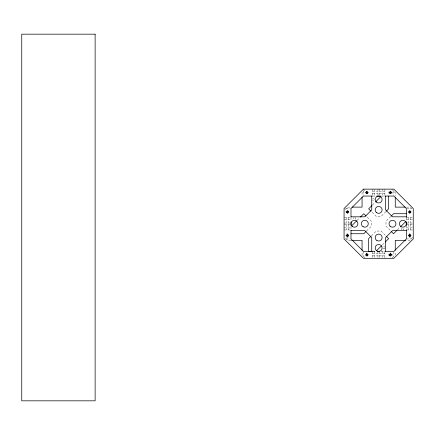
<?xml version="1.0" encoding="UTF-8"?>
<svg xmlns="http://www.w3.org/2000/svg" width="435" height="435" viewBox="0 0 435 435"><rect width="100%" height="100%" fill="white"/><g stroke="black" fill="none" stroke-linecap="round" stroke-linejoin="round"><path stroke-width="0.33" stroke-dasharray="2.17 1.63" d="M344.933 209.719L347.532 207.125L351.491 207.125M365.085 189.568L362.056 192.596L362.056 196.56M357.14 220.344L359.979 217.505M372.442 205.043L375.28 202.204M366.596 230.898L371.321 226.173L371.321 221.279L366.596 216.554M385.834 211.666L381.109 216.391L376.215 216.391L371.49 211.666M371.49 235.786L376.215 231.061L381.109 231.061L385.361 235.319M390.722 216.554L385.997 221.279L385.997 226.173L390.249 230.425M382.441 244.851L384.834 242.458M397.345 229.946L400.184 227.108M392.239 257.884L395.263 254.856L395.263 251.555M412.815 237.303L409.792 240.327L406.491 240.327M373.067 251.212L374.954 251.131M372.436 191.558L377.966 191.558M379.353 191.558L384.888 191.558M372.436 193.635L377.966 193.635M379.353 193.635L384.888 193.635M372.909 196.054L375.726 196.054M381.43 196.054L384.888 196.054M406.491 207.125L409.792 207.125L412.815 210.148M345.955 208.506L350.36 208.506M406.959 208.506L411.363 208.506M344.069 217.5L350.991 217.5M406.333 217.5L412.619 217.5M344.069 219.577L350.991 219.577M406.333 219.577L412.619 219.577M344.069 223.035L350.36 223.035M406.333 223.035L412.619 223.035M344.069 224.416L350.36 224.416M406.333 224.416L412.619 224.416M344.069 227.875L350.991 227.875M406.333 227.875L412.619 227.875M344.069 229.952L350.36 229.952M406.333 229.952L412.619 229.952M345.955 238.945L350.36 238.945M406.333 238.945L411.363 238.945M350.833 240.327L347.532 240.327L344.933 237.733M372.909 251.397L375.726 251.397M381.027 251.397L384.888 251.397M372.436 253.817L377.966 253.817M379.353 253.817L384.888 253.817M372.436 255.894L377.966 255.894M379.353 255.894L384.888 255.894M391.804 189.138L395.263 192.596L395.263 195.897M365.085 257.884L362.056 254.856L362.056 250.897M410.83 217.5L410.83 223.035M410.83 224.416L410.83 229.952M408.753 217.5L408.753 223.035M408.753 224.416L408.753 229.952M406.333 217.299L406.333 220.958M406.333 225.031L406.333 229.473M393.882 191.025L393.882 195.424M393.882 252.028L393.882 256.427M384.888 189.138L384.888 195.424M384.888 252.028L384.888 257.689M382.811 189.138L382.811 196.054M382.811 251.397L382.811 257.689M379.353 189.138L379.353 195.424M379.353 251.397L379.353 257.689M377.966 189.138L377.966 195.424M377.966 251.397L377.966 257.689M374.508 189.138L374.508 196.054M374.508 251.397L374.508 257.689M372.436 189.138L372.436 195.424M372.436 251.397L372.436 257.689M363.442 191.025L363.442 195.424M363.442 251.397L363.442 256.427M350.991 217.299L350.991 220.79M350.991 226.494L350.991 229.783M348.565 217.5L348.565 223.035M348.565 224.416L348.565 229.952M346.494 217.5L346.494 223.035M346.494 224.416L346.494 229.952M392.055 192.02A1.729 1.729 0 0 1 391.978 193.341M388.792 193.173A1.729 1.729 0 0 1 388.863 191.851M410.368 237.118A1.729 1.729 0 0 1 409.047 237.048M409.215 233.856A1.729 1.729 0 0 1 410.107 233.785M392.055 254.279A1.729 1.729 0 0 1 391.978 255.606M388.792 255.432A1.729 1.729 0 0 1 388.863 254.111M345.803 212.101A1.729 1.729 0 0 1 345.83 211.649M348.103 237.118A1.729 1.729 0 0 1 346.782 237.048M345.803 235.618A1.729 1.729 0 0 1 345.83 235.166M346.956 233.856A1.729 1.729 0 0 1 347.848 233.785M355.21 217.446A1.039 1.039 0 0 1 355.487 219.012A1.039 1.039 0 0 1 353.894 219.012A1.039 1.039 0 0 1 354.172 217.446M384.942 248.216A1.039 1.039 0 0 1 383.376 248.488A1.039 1.039 0 0 1 383.376 246.901A1.039 1.039 0 0 1 384.942 247.178M372.545 199.023A1.039 1.039 0 0 1 374.013 199.023A1.039 1.039 0 0 1 374.013 200.492A1.039 1.039 0 0 1 372.545 200.492M402.109 230.006A1.039 1.039 0 0 1 401.837 228.44A1.039 1.039 0 0 1 403.424 228.44A1.039 1.039 0 0 1 403.147 230.006"/><path stroke-width="0.65" d="M351.464 226.021L356.667 220.817M360.452 217.032L363.763 213.721L366.123 216.081M371.969 205.516L368.652 208.827L371.017 211.192M375.753 201.731L380.957 196.528M366.123 231.371L363.763 233.731L350.991 233.731M386.302 211.192L388.667 208.827L388.667 196.054M371.017 236.259L368.652 238.625L368.652 251.397L372.436 251.24M391.195 216.081L393.561 213.721L406.333 213.721M376.694 250.598L381.484 245.808M385.312 241.974L388.667 238.625L386.302 236.259M396.872 230.419L393.561 233.731L391.195 231.371M400.657 226.635L405.86 221.431M365.748 192.683L368.048 192.509M389.271 192.683L391.571 192.509M346.38 212.057L348.68 211.878M408.639 212.057L410.939 211.878M346.38 235.574L348.68 235.4M408.639 235.574L410.939 235.4M365.748 254.948L368.048 254.769M389.271 254.948L391.571 254.769M372.436 196.054L363.442 196.054L350.991 208.506L350.991 216.858M376.737 196.054L380.581 196.054M384.888 196.054L393.882 196.054L406.333 208.506L406.333 217.011M352.154 207.125L362.056 207.125L362.056 197.218M405.17 207.125L395.263 207.125L395.263 197.218M350.991 216.809L364.824 216.809L371.74 209.893L371.74 196.054M406.333 216.809L392.495 216.809L385.579 209.893L385.579 196.054M350.991 230.642L364.824 230.642L371.74 237.564L371.74 251.397M406.333 230.642L392.495 230.642L385.579 237.564L385.579 251.397M351.491 240.327L362.056 240.327L362.056 250.234M405.828 240.327L395.263 240.327L395.263 250.234M372.436 251.397L363.442 251.397L350.991 238.945L350.991 230.153M377.585 251.397L379.733 251.397M384.888 251.397L393.882 251.397L406.333 238.945L406.333 230.153M409.705 210.817L409.879 213.117M409.705 234.334L409.879 236.635M390.331 191.443L390.51 193.744M390.287 253.132L390.51 256.008M366.814 191.443L366.988 193.744M366.765 253.132L366.988 256.008M347.44 210.817L347.619 213.117M347.44 234.334L347.619 236.635M406.333 221.806L406.333 225.417M350.991 221.806L350.991 225.417M363.442 189.138L344.069 208.506L344.069 238.945L363.442 258.314L393.882 258.314L413.25 238.945L413.25 208.506L393.882 189.138L363.442 189.138M95.124 34.175L21.75 34.175L21.75 400.825L95.124 400.825L95.124 34.175M389.901 193.493A1.039 1.039 0 0 0 391.456 192.596A1.039 1.039 0 0 0 389.901 191.699A1.039 1.039 0 0 0 389.901 193.493M366.379 193.493A1.039 1.039 0 0 0 367.939 192.596A1.039 1.039 0 0 0 366.379 191.699A1.039 1.039 0 0 0 366.379 193.493M389.901 255.753A1.039 1.039 0 0 0 391.456 254.856A1.039 1.039 0 0 0 389.901 253.958A1.039 1.039 0 0 0 389.901 255.753M366.379 255.753A1.039 1.039 0 0 0 367.939 254.856A1.039 1.039 0 0 0 366.379 253.958A1.039 1.039 0 0 0 366.379 255.753M409.27 212.862A1.039 1.039 0 0 0 410.83 211.965A1.039 1.039 0 0 0 409.27 211.067A1.039 1.039 0 0 0 409.27 212.862M409.27 236.384A1.039 1.039 0 0 0 410.83 235.487A1.039 1.039 0 0 0 409.27 234.59A1.039 1.039 0 0 0 409.27 236.384M347.01 212.862A1.039 1.039 0 0 0 348.565 211.965A1.039 1.039 0 0 0 347.01 211.067A1.039 1.039 0 0 0 347.01 212.862M347.01 236.384A1.039 1.039 0 0 0 348.565 235.487A1.039 1.039 0 0 0 347.01 234.59A1.039 1.039 0 0 0 347.01 236.384M363.094 226.722A3.458 3.458 0 0 0 368.282 223.726A3.458 3.458 0 0 0 363.094 220.73A3.458 3.458 0 0 0 363.094 226.722M352.72 226.722A3.458 3.458 0 0 0 357.907 223.726A3.458 3.458 0 0 0 352.72 220.73A3.458 3.458 0 0 0 352.72 226.722M376.215 201.96A3.458 3.458 0 0 0 382.001 200.41A3.458 3.458 0 0 0 377.765 196.174A3.458 3.458 0 0 0 376.215 201.96M376.215 212.334A3.458 3.458 0 0 0 382.001 210.785A3.458 3.458 0 0 0 377.765 206.549A3.458 3.458 0 0 0 376.215 212.334M400.428 226.173A3.458 3.458 0 0 0 406.214 224.623A3.458 3.458 0 0 0 401.978 220.387A3.458 3.458 0 0 0 400.428 226.173M390.048 226.173A3.458 3.458 0 0 0 395.839 224.623A3.458 3.458 0 0 0 391.603 220.387A3.458 3.458 0 0 0 390.048 226.173M376.933 250.935A3.458 3.458 0 0 0 382.12 247.939A3.458 3.458 0 0 0 376.933 244.943A3.458 3.458 0 0 0 376.933 250.935M376.933 240.555A3.458 3.458 0 0 0 382.12 237.564A3.458 3.458 0 0 0 376.933 234.568A3.458 3.458 0 0 0 376.933 240.555"/></g></svg>
